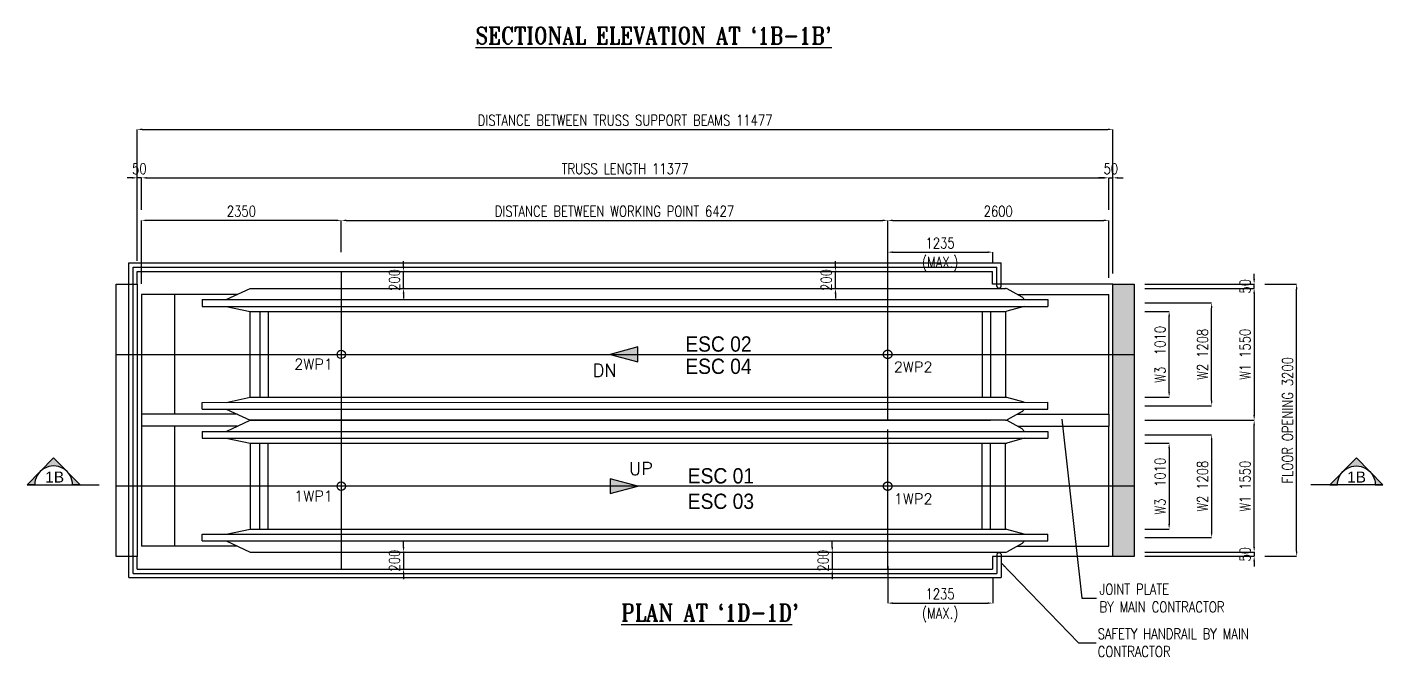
# Model space of a CAD drawing. Header units: millimetres. Extents: x -106996 to 276536, y -21995 to 37993.
# Drawn here: x 236403 to 252351, y -7216 to 188 of the extents above; entities that cross this region are included whole.
import ezdxf
from ezdxf.enums import TextEntityAlignment as Align

# ---------------------------------------------------------------- set-up
doc = ezdxf.new("R2010")
doc.units = ezdxf.units.MM
doc.header["$LTSCALE"] = 100
for name, pattern in [('CENTER', [50.8, 31.75, -6.35, 6.35, -6.35]), ('HIDDEN', [9.525, 6.35, -3.175]), ('PHANTOM', [2.5, 1.25, -0.25, 0.25, -0.25, 0.25, -0.25])]:
    doc.linetypes.add(name, pattern=pattern)
doc.layers.get('0').update_dxf_attribs({"color": 3})
for name, color, linetype in [('DIM', 2, 'Continuous'), ('Esc', 4, 'Continuous'), ('MW', 4, 'Continuous'), ('MW 5&6', 7, 'Continuous'), ('TEXT', 7, 'Continuous')]:
    doc.layers.add(name, color=color, linetype=linetype)
doc.styles.add('ARIAL', font='arial.ttf')
doc.styles.add('F1', font='romant.shx', dxfattribs={"width": 0.85})
doc.styles.add('F2', font='romand.shx')
doc.styles.add('F3', font='romans.shx', dxfattribs={"width": 0.8})
doc.dimstyles.new('NOR', dxfattribs={"dimscale": 20, "dimtxt": 2.5, "dimasz": 1.2, "dimexe": 0, "dimexo": 2.5, "dimgap": 0.9, "dimtad": 1, "dimzin": 12, "dimdsep": 46, "dimtxsty": 'F3', "dimsah": 1, "dimcen": 0.09, "dimclrd": 2, "dimclre": 2, "dimclrt": 7, "dimadec": 0, "dimazin": 0, "dimtfac": 1, "dimtix": 1, "dimtmove": 2, "dimatfit": 3, "dimfxl": 0, "dimtolj": 1, "dimtzin": 12, "dimarcsym": 0})

# ---------------------------------------------------------------- blocks, each defined once
blk = doc.blocks.new('*D506')
at = {"layer": 'DEFPOINTS', "color": 0, "transparency": 16777216}
for p in [(249126, -2084), (246526, -2584), (249126, -2884)]:
    blk.add_point(p, dxfattribs=at)
at = {"layer": 'DIM', "color": 2, "lineweight": -2, "transparency": 16777216}
for p, q in [((246526, -2459), (246526, -2084)), ((246586, -2084), (249066, -2084)), ((249126, -2759), (249126, -2084))]:
    blk.add_line(p, q, dxfattribs=at)
at = {"layer": 'DIM', "color": 2, "transparency": 16777216}
for points in [[(246586, -2074), (246586, -2094), (246526, -2084)], [(249066, -2074), (249066, -2094), (249126, -2084)]]:
    blk.add_solid(points, dxfattribs=at)
at = {"layer": 'DIM', "color": 7, "transparency": 16777216, "insert": (247826, -1977), "char_height": 125, "attachment_point": 5, "style": 'F3'}
blk.add_mtext('\\A1;2600', dxfattribs=at)
blk = doc.blocks.new('*D507')
at = {"layer": 'DEFPOINTS', "color": 0, "transparency": 16777216}
for p in [(249176, -1584), (249126, -2084), (249176, -2834, 0)]:
    blk.add_point(p, dxfattribs=at)
at = {"layer": 'DIM', "color": 2, "lineweight": -2, "transparency": 16777216}
for p, q in [((249066, -1584), (249006, -1584)), ((249126, -1959), (249126, -1584)), ((249126, -1584), (249176, -1584)), ((249176, -2709), (249176, -1584)), ((249236, -1584), (249296, -1584))]:
    blk.add_line(p, q, dxfattribs=at)
at = {"layer": 'DIM', "color": 2, "transparency": 16777216}
for points in [[(249066, -1574), (249066, -1594), (249126, -1584)], [(249236, -1574), (249236, -1594), (249176, -1584)]]:
    blk.add_solid(points, dxfattribs=at)
at = {"layer": 'DIM', "color": 7, "transparency": 16777216, "insert": (249151, -1477), "char_height": 125, "attachment_point": 5, "style": 'F3'}
blk.add_mtext('\\A1;50', dxfattribs=at)
blk = doc.blocks.new('*D508')
at = {"layer": 'DEFPOINTS', "color": 0, "transparency": 16777216}
for p in [(249426, -3154, 0), (249837, -3154), (249426, -4164, 0)]:
    blk.add_point(p, dxfattribs=at)
at = {"layer": 'DIM', "color": 2, "lineweight": -2, "transparency": 16777216}
for p, q in [((249551, -3154), (249837, -3154)), ((249837, -4104), (249837, -3214)), ((249551, -4164), (249837, -4164))]:
    blk.add_line(p, q, dxfattribs=at)
at = {"layer": 'DIM', "color": 2, "transparency": 16777216}
for points in [[(249827, -3214), (249847, -3214), (249837, -3154)], [(249827, -4104), (249847, -4104), (249837, -4164)]]:
    blk.add_solid(points, dxfattribs=at)
at = {"layer": 'DIM', "color": 7, "transparency": 16777216, "insert": (249730, -3659), "char_height": 125, "attachment_point": 5, "rotation": 90, "style": 'F3'}
blk.add_mtext('\\A1;W3  1010', dxfattribs=at)
blk = doc.blocks.new('*D509')
at = {"layer": 'DEFPOINTS', "color": 0, "transparency": 16777216}
for p in [(249426, -3055, 0), (250337, -3055), (249426, -4263, 0)]:
    blk.add_point(p, dxfattribs=at)
at = {"layer": 'DIM', "color": 2, "lineweight": -2, "transparency": 16777216}
for p, q in [((249551, -3055), (250337, -3055)), ((250337, -4203), (250337, -3115)), ((249551, -4263), (250337, -4263))]:
    blk.add_line(p, q, dxfattribs=at)
at = {"layer": 'DIM', "color": 2, "transparency": 16777216}
for points in [[(250327, -3115), (250347, -3115), (250337, -3055)], [(250327, -4203), (250347, -4203), (250337, -4263)]]:
    blk.add_solid(points, dxfattribs=at)
at = {"layer": 'DIM', "color": 7, "transparency": 16777216, "insert": (250230, -3659), "char_height": 125, "attachment_point": 5, "rotation": 90, "style": 'F3'}
blk.add_mtext('\\A1;W2 1208', dxfattribs=at)
blk = doc.blocks.new('*D510')
at = {"layer": 'DEFPOINTS', "color": 0, "transparency": 16777216}
for p in [(249426, -5984, 0), (249426, -6034, 0), (250837, -6034)]:
    blk.add_point(p, dxfattribs=at)
at = {"layer": 'DIM', "color": 2, "lineweight": -2, "transparency": 16777216}
for p, q in [((250837, -5924), (250837, -5864)), ((249551, -5984), (250837, -5984)), ((249551, -6034), (250837, -6034)), ((250837, -5984), (250837, -6034)), ((250837, -6094), (250837, -6154))]:
    blk.add_line(p, q, dxfattribs=at)
at = {"layer": 'DIM', "color": 2, "transparency": 16777216}
for points in [[(250827, -5924), (250847, -5924), (250837, -5984)], [(250827, -6094), (250847, -6094), (250837, -6034)]]:
    blk.add_solid(points, dxfattribs=at)
at = {"layer": 'DIM', "color": 7, "transparency": 16777216, "insert": (250730, -6009), "char_height": 125, "attachment_point": 5, "rotation": 90, "style": 'F3'}
blk.add_mtext('\\A1;50', dxfattribs=at)
blk = doc.blocks.new('*D511')
at = {"layer": 'DEFPOINTS', "color": 0, "transparency": 16777216}
for p in [(249426, -4704, 0), (249426, -5714, 0), (249837, -5714)]:
    blk.add_point(p, dxfattribs=at)
at = {"layer": 'DIM', "color": 2, "lineweight": -2, "transparency": 16777216}
for p, q in [((249551, -4704), (249837, -4704)), ((249837, -4764), (249837, -5654)), ((249551, -5714), (249837, -5714))]:
    blk.add_line(p, q, dxfattribs=at)
at = {"layer": 'DIM', "color": 2, "transparency": 16777216}
for points in [[(249827, -4764), (249847, -4764), (249837, -4704)], [(249827, -5654), (249847, -5654), (249837, -5714)]]:
    blk.add_solid(points, dxfattribs=at)
at = {"layer": 'DIM', "color": 7, "transparency": 16777216, "insert": (249730, -5209), "char_height": 125, "attachment_point": 5, "rotation": 90, "style": 'F3'}
blk.add_mtext('\\A1;W3  1010', dxfattribs=at)
blk = doc.blocks.new('*D512')
at = {"layer": 'DEFPOINTS', "color": 0, "transparency": 16777216}
for p in [(249426, -4605, 0), (249426, -5813, 0), (250337, -5813)]:
    blk.add_point(p, dxfattribs=at)
at = {"layer": 'DIM', "color": 2, "lineweight": -2, "transparency": 16777216}
for p, q in [((249551, -4605), (250337, -4605)), ((250337, -4665), (250337, -5753)), ((249551, -5813), (250337, -5813))]:
    blk.add_line(p, q, dxfattribs=at)
at = {"layer": 'DIM', "color": 2, "transparency": 16777216}
for points in [[(250327, -4665), (250347, -4665), (250337, -4605)], [(250327, -5753), (250347, -5753), (250337, -5813)]]:
    blk.add_solid(points, dxfattribs=at)
at = {"layer": 'DIM', "color": 7, "transparency": 16777216, "insert": (250230, -5209), "char_height": 125, "attachment_point": 5, "rotation": 90, "style": 'F3'}
blk.add_mtext('\\A1;W2 1208', dxfattribs=at)
blk = doc.blocks.new('*D513')
at = {"layer": 'DEFPOINTS', "color": 0, "transparency": 16777216}
for p in [(250837, -2834), (251337, -2834), (250837, -6034)]:
    blk.add_point(p, dxfattribs=at)
at = {"layer": 'DIM', "color": 2, "lineweight": -2, "transparency": 16777216}
for p, q in [((250962, -2834), (251337, -2834)), ((251337, -5974), (251337, -2894)), ((250962, -6034), (251337, -6034))]:
    blk.add_line(p, q, dxfattribs=at)
at = {"layer": 'DIM', "color": 2, "transparency": 16777216}
for points in [[(251327, -2894), (251347, -2894), (251337, -2834)], [(251327, -5974), (251347, -5974), (251337, -6034)]]:
    blk.add_solid(points, dxfattribs=at)
at = {"layer": 'DIM', "color": 7, "transparency": 16777216, "insert": (251230, -4434), "char_height": 125, "attachment_point": 5, "rotation": 90, "style": 'F3'}
blk.add_mtext('\\A1;FLOOR OPENING 3200', dxfattribs=at)
blk = doc.blocks.new('*D514')
at = {"layer": 'DEFPOINTS', "color": 0, "transparency": 16777216}
for p in [(249426, -2884, 0), (249426, -4434, 0), (250837, -4434)]:
    blk.add_point(p, dxfattribs=at)
at = {"layer": 'DIM', "color": 2, "lineweight": -2, "transparency": 16777216}
for p, q in [((249551, -2884), (250837, -2884)), ((250837, -2944), (250837, -4374)), ((249551, -4434), (250837, -4434))]:
    blk.add_line(p, q, dxfattribs=at)
at = {"layer": 'DIM', "color": 2, "transparency": 16777216}
for points in [[(250827, -2944), (250847, -2944), (250837, -2884)], [(250827, -4374), (250847, -4374), (250837, -4434)]]:
    blk.add_solid(points, dxfattribs=at)
at = {"layer": 'DIM', "color": 7, "transparency": 16777216, "insert": (250730, -3659), "char_height": 125, "attachment_point": 5, "rotation": 90, "style": 'F3'}
blk.add_mtext('\\A1;W1 1550', dxfattribs=at)
blk = doc.blocks.new('*D515')
at = {"layer": 'DEFPOINTS', "color": 0, "transparency": 16777216}
for p in [(249426, -4434, 0), (250837, -4434), (249426, -5984, 0)]:
    blk.add_point(p, dxfattribs=at)
at = {"layer": 'DIM', "color": 2, "lineweight": -2, "transparency": 16777216}
for p, q in [((249551, -4434), (250837, -4434)), ((250837, -5924), (250837, -4494)), ((249551, -5984), (250837, -5984))]:
    blk.add_line(p, q, dxfattribs=at)
at = {"layer": 'DIM', "color": 2, "transparency": 16777216}
for points in [[(250827, -4494), (250847, -4494), (250837, -4434)], [(250827, -5924), (250847, -5924), (250837, -5984)]]:
    blk.add_solid(points, dxfattribs=at)
at = {"layer": 'DIM', "color": 7, "transparency": 16777216, "insert": (250730, -5209), "char_height": 125, "attachment_point": 5, "rotation": 90, "style": 'F3'}
blk.add_mtext('\\A1;W1 1550', dxfattribs=at)
blk = doc.blocks.new('*D516')
at = {"layer": 'DEFPOINTS', "color": 0, "transparency": 16777216}
for p in [(249426, -2834, 0), (250837, -2834), (249426, -2884, 0)]:
    blk.add_point(p, dxfattribs=at)
at = {"layer": 'DIM', "color": 2, "lineweight": -2, "transparency": 16777216}
for p, q in [((249551, -2834), (250837, -2834)), ((250837, -2774), (250837, -2714)), ((250837, -2884), (250837, -2834)), ((249551, -2884), (250837, -2884)), ((250837, -2944), (250837, -3004))]:
    blk.add_line(p, q, dxfattribs=at)
at = {"layer": 'DIM', "color": 2, "transparency": 16777216}
for points in [[(250827, -2774), (250847, -2774), (250837, -2834)], [(250827, -2944), (250847, -2944), (250837, -2884)]]:
    blk.add_solid(points, dxfattribs=at)
at = {"layer": 'DIM', "color": 7, "transparency": 16777216, "insert": (250730, -2859), "char_height": 125, "attachment_point": 5, "rotation": 90, "style": 'F3'}
blk.add_mtext('\\A1;50', dxfattribs=at)
blk = doc.blocks.new('*D517')
at = {"layer": 'DEFPOINTS', "color": 0, "transparency": 16777216}
for p in [(237699, -1584), (237749, -2084), (237699, -2684, 0)]:
    blk.add_point(p, dxfattribs=at)
at = {"layer": 'DIM', "color": 2, "lineweight": -2, "transparency": 16777216}
for p, q in [((237639, -1584), (237579, -1584)), ((237699, -2559), (237699, -1584)), ((237749, -1584), (237699, -1584)), ((237749, -1959), (237749, -1584)), ((237809, -1584), (237869, -1584))]:
    blk.add_line(p, q, dxfattribs=at)
at = {"layer": 'DIM', "color": 2, "transparency": 16777216}
for points in [[(237639, -1574), (237639, -1594), (237699, -1584)], [(237809, -1574), (237809, -1594), (237749, -1584)]]:
    blk.add_solid(points, dxfattribs=at)
at = {"layer": 'DIM', "color": 7, "transparency": 16777216, "insert": (237724, -1477), "char_height": 125, "attachment_point": 5, "style": 'F3'}
blk.add_mtext('\\A1;50', dxfattribs=at)
blk = doc.blocks.new('*D518')
at = {"layer": 'DEFPOINTS', "color": 0, "transparency": 16777216}
for p in [(237749, -2084), (240099, -2584), (237749, -2955, 0)]:
    blk.add_point(p, dxfattribs=at)
at = {"layer": 'DIM', "color": 2, "lineweight": -2, "transparency": 16777216}
for p, q in [((237749, -2830), (237749, -2084)), ((240039, -2084), (237809, -2084)), ((240099, -2459), (240099, -2084))]:
    blk.add_line(p, q, dxfattribs=at)
at = {"layer": 'DIM', "color": 2, "transparency": 16777216}
for points in [[(237809, -2074), (237809, -2094), (237749, -2084)], [(240039, -2074), (240039, -2094), (240099, -2084)]]:
    blk.add_solid(points, dxfattribs=at)
at = {"layer": 'DIM', "color": 7, "transparency": 16777216, "insert": (238924, -1977), "char_height": 125, "attachment_point": 5, "style": 'F3'}
blk.add_mtext('\\A1;2350', dxfattribs=at)
blk = doc.blocks.new('*D519')
at = {"layer": 'DEFPOINTS', "color": 0, "transparency": 16777216}
for p in [(249126, -1584), (237749, -1959, 0), (249126, -1959, 0)]:
    blk.add_point(p, dxfattribs=at)
at = {"layer": 'DIM', "color": 2, "lineweight": -2, "transparency": 16777216}
for p, q in [((237749, -1834), (237749, -1584)), ((237809, -1584), (249066, -1584)), ((249126, -1834), (249126, -1584))]:
    blk.add_line(p, q, dxfattribs=at)
at = {"layer": 'DIM', "color": 2, "transparency": 16777216}
for points in [[(237809, -1574), (237809, -1594), (237749, -1584)], [(249066, -1574), (249066, -1594), (249126, -1584)]]:
    blk.add_solid(points, dxfattribs=at)
at = {"layer": 'DIM', "color": 7, "transparency": 16777216, "insert": (243437, -1477), "char_height": 125, "attachment_point": 5, "style": 'F3'}
blk.add_mtext('\\A1;TRUSS LENGTH 11377', dxfattribs=at)
blk = doc.blocks.new('*D520')
at = {"layer": 'DEFPOINTS', "color": 0, "transparency": 16777216}
for p in [(249176, -1014), (237699, -1806, 0), (249176, -1806, 0)]:
    blk.add_point(p, dxfattribs=at)
at = {"layer": 'DIM', "color": 2, "lineweight": -2, "transparency": 16777216}
for p, q in [((237699, -1681), (237699, -1014)), ((237759, -1014), (249116, -1014)), ((249176, -1681), (249176, -1014))]:
    blk.add_line(p, q, dxfattribs=at)
at = {"layer": 'DIM', "color": 2, "transparency": 16777216}
for points in [[(237759, -1004), (237759, -1024), (237699, -1014)], [(249116, -1004), (249116, -1024), (249176, -1014)]]:
    blk.add_solid(points, dxfattribs=at)
at = {"layer": 'DIM', "color": 7, "transparency": 16777216, "insert": (243437, -907), "char_height": 125, "attachment_point": 5, "style": 'F3'}
blk.add_mtext('\\A1;DISTANCE BETWEEN TRUSS SUPPORT BEAMS 11477', dxfattribs=at)
blk = doc.blocks.new('*D521')
at = {"layer": 'DEFPOINTS', "color": 0, "transparency": 16777216}
for p in [(246526, -2084), (246526, -2459, 0), (240099, -2584, 0)]:
    blk.add_point(p, dxfattribs=at)
at = {"layer": 'DIM', "color": 2, "lineweight": -2, "transparency": 16777216}
for p, q in [((240099, -2459), (240099, -2084)), ((240159, -2084), (246466, -2084)), ((246526, -2334), (246526, -2084))]:
    blk.add_line(p, q, dxfattribs=at)
at = {"layer": 'DIM', "color": 2, "transparency": 16777216}
for points in [[(240159, -2074), (240159, -2094), (240099, -2084)], [(246466, -2074), (246466, -2094), (246526, -2084)]]:
    blk.add_solid(points, dxfattribs=at)
at = {"layer": 'DIM', "color": 7, "transparency": 16777216, "insert": (243312, -1977), "char_height": 125, "attachment_point": 5, "style": 'F3'}
blk.add_mtext('\\A1;DISTANCE BETWEEN WORKING POINT 6427', dxfattribs=at)
blk = doc.blocks.new('*D522')
at = {"layer": 'DEFPOINTS', "color": 0, "transparency": 16777216}
for p in [(247761, -2458), (247761, -2710), (246526, -2843, 0)]:
    blk.add_point(p, dxfattribs=at)
at = {"layer": 'DIM', "color": 2, "lineweight": -2, "transparency": 16777216}
for p, q in [((246526, -2718), (246526, -2458)), ((246586, -2458), (247701, -2458)), ((247761, -2585), (247761, -2458))]:
    blk.add_line(p, q, dxfattribs=at)
at = {"layer": 'DIM', "color": 2, "transparency": 16777216}
for points in [[(246586, -2448), (246586, -2468), (246526, -2458)], [(247701, -2448), (247701, -2468), (247761, -2458)]]:
    blk.add_solid(points, dxfattribs=at)
at = {"layer": 'DIM', "color": 7, "transparency": 16777216, "char_height": 125, "attachment_point": 5, "style": 'F3'}
for s, insert in [('\\A1;1235', (247143, -2351)), ('\\A1;(MAX.)', (247143, -2598))]:
    blk.add_mtext(s, dxfattribs=dict(at, insert=insert))
blk = doc.blocks.new('*D523')
at = {"layer": 'DEFPOINTS', "color": 0, "transparency": 16777216}
for p in [(246526, -6026, 0), (247761, -6159), (247761, -6584)]:
    blk.add_point(p, dxfattribs=at)
at = {"layer": 'DIM', "color": 2, "lineweight": -2, "transparency": 16777216}
for p, q in [((246526, -6151), (246526, -6584)), ((247761, -6284), (247761, -6584)), ((246586, -6584), (247701, -6584))]:
    blk.add_line(p, q, dxfattribs=at)
at = {"layer": 'DIM', "color": 2, "transparency": 16777216}
for points in [[(246586, -6574), (246586, -6594), (246526, -6584)], [(247701, -6574), (247701, -6594), (247761, -6584)]]:
    blk.add_solid(points, dxfattribs=at)
at = {"layer": 'DIM', "color": 7, "transparency": 16777216, "char_height": 125, "attachment_point": 5, "style": 'F3'}
for s, insert in [('\\A1;1235', (247143, -6476)), ('\\A1;(MAX.)', (247143, -6724))]:
    blk.add_mtext(s, dxfattribs=dict(at, insert=insert))
blk = doc.blocks.new('*D524')
at = {"layer": 'DEFPOINTS', "color": 0, "transparency": 16777216}
for p in [(240831, -2684), (240964, -2684, 0), (240964, -2884, 0)]:
    blk.add_point(p, dxfattribs=at)
at = {"layer": 'DIM', "color": 2, "lineweight": -2, "transparency": 16777216}
for p, q in [((240831, -2624), (240831, -2564)), ((240839, -2684), (240831, -2684)), ((240831, -2884), (240831, -2684)), ((240839, -2884), (240831, -2884)), ((240831, -2944), (240831, -3004))]:
    blk.add_line(p, q, dxfattribs=at)
at = {"layer": 'DIM', "color": 2, "transparency": 16777216}
for points in [[(240821, -2624), (240841, -2624), (240831, -2684)], [(240821, -2944), (240841, -2944), (240831, -2884)]]:
    blk.add_solid(points, dxfattribs=at)
at = {"layer": 'DIM', "color": 7, "transparency": 16777216, "insert": (240724, -2784), "char_height": 125, "attachment_point": 5, "rotation": 90, "style": 'F3'}
blk.add_mtext('\\A1;200', dxfattribs=at)
blk = doc.blocks.new('*D525')
at = {"layer": 'DEFPOINTS', "color": 0, "transparency": 16777216}
for p in [(245912, -2684), (246045, -2684, 0), (246045, -2884, 0)]:
    blk.add_point(p, dxfattribs=at)
at = {"layer": 'DIM', "color": 2, "lineweight": -2, "transparency": 16777216}
for p, q in [((245912, -2624), (245912, -2564)), ((245920, -2684), (245912, -2684)), ((245912, -2884), (245912, -2684)), ((245920, -2884), (245912, -2884)), ((245912, -2944), (245912, -3004))]:
    blk.add_line(p, q, dxfattribs=at)
at = {"layer": 'DIM', "color": 2, "transparency": 16777216}
for points in [[(245902, -2624), (245922, -2624), (245912, -2684)], [(245902, -2944), (245922, -2944), (245912, -2884)]]:
    blk.add_solid(points, dxfattribs=at)
at = {"layer": 'DIM', "color": 7, "transparency": 16777216, "insert": (245804, -2784), "char_height": 125, "attachment_point": 5, "rotation": 90, "style": 'F3'}
blk.add_mtext('\\A1;200', dxfattribs=at)
blk = doc.blocks.new('*D526')
at = {"layer": 'DEFPOINTS', "color": 0, "transparency": 16777216}
for p in [(240964, -5984, 0), (240831, -6184), (240964, -6184, 0)]:
    blk.add_point(p, dxfattribs=at)
at = {"layer": 'DIM', "color": 2, "lineweight": -2, "transparency": 16777216}
for p, q in [((240831, -5924), (240831, -5864)), ((240839, -5984), (240831, -5984)), ((240831, -5984), (240831, -6184)), ((240839, -6184), (240831, -6184)), ((240831, -6244), (240831, -6304))]:
    blk.add_line(p, q, dxfattribs=at)
at = {"layer": 'DIM', "color": 2, "transparency": 16777216}
for points in [[(240821, -5924), (240841, -5924), (240831, -5984)], [(240821, -6244), (240841, -6244), (240831, -6184)]]:
    blk.add_solid(points, dxfattribs=at)
at = {"layer": 'DIM', "color": 7, "transparency": 16777216, "insert": (240724, -6084), "char_height": 125, "attachment_point": 5, "rotation": 90, "style": 'F3'}
blk.add_mtext('\\A1;200', dxfattribs=at)
blk = doc.blocks.new('*D527')
at = {"layer": 'DEFPOINTS', "color": 0, "transparency": 16777216}
for p in [(246007, -5984, 0), (245874, -6184), (246007, -6184, 0)]:
    blk.add_point(p, dxfattribs=at)
at = {"layer": 'DIM', "color": 2, "lineweight": -2, "transparency": 16777216}
for p, q in [((245874, -5924), (245874, -5864)), ((245882, -5984), (245874, -5984)), ((245874, -5984), (245874, -6184)), ((245882, -6184), (245874, -6184)), ((245874, -6244), (245874, -6304))]:
    blk.add_line(p, q, dxfattribs=at)
at = {"layer": 'DIM', "color": 2, "transparency": 16777216}
for points in [[(245864, -5924), (245884, -5924), (245874, -5984)], [(245864, -6244), (245884, -6244), (245874, -6184)]]:
    blk.add_solid(points, dxfattribs=at)
at = {"layer": 'DIM', "color": 7, "transparency": 16777216, "insert": (245766, -6084), "char_height": 125, "attachment_point": 5, "rotation": 90, "style": 'F3'}
blk.add_mtext('\\A1;200', dxfattribs=at)

msp = doc.modelspace()

# ---------------------------------------------------------------- hatches: boundary and pattern name
h = msp.add_hatch(color=252)
h.dxf.hatch_style = 1
h.paths.add_polyline_path([(249175.6807377, -2834.3418943), (249425.6807377, -2834.3418943), (249425.6807377, -6034.3418943), (249175.6807377, -6034.3418943)])
for points in [[(243586.3322192, -3572.1042662), (243261.1022528, -3659.4556939), (243586.3322192, -3746.8071216)], [(243262.7826679, -5296.7471672), (243588.0126342, -5209.3957394), (243262.7826679, -5122.0443117)]]:
    msp.add_hatch(color=252).paths.add_polyline_path(points)
at = {"ltscale": 250}
h = msp.add_hatch(color=252, dxfattribs=at)
edge = h.paths.add_edge_path()
edge.add_line((236491.7260247, -5195.1512915), (236402.8560534, -5195.148806))
edge.add_line((236402.8560534, -5195.148806), (236555.2961665, -5039.1059062))
edge.add_arc((236715.0270022, -5195.1488064), 223.3009775, 135.6691295415, 180.0006376526)
edge = h.paths.add_edge_path()
edge.add_arc((236715.0270017, -5195.148806), 223.3009769, 44.3308704869, 135.6691295131)
edge.add_line((236555.2961665, -5039.1059062), (236715.0270017, -4875.5999746))
edge.add_line((236715.0270017, -4875.5999746), (236874.7578369, -5039.1059062))
edge = h.paths.add_edge_path()
edge.add_line((237027.1979495, -5195.1662673), (236938.3279782, -5195.1637818))
edge.add_arc((236715.0270012, -5195.1488064), 223.3009775, 359.9961575189, 404.3308704585)
edge.add_line((236874.7578369, -5039.1059062), (237027.1979495, -5195.1662673))
h = msp.add_hatch(color=252, dxfattribs=at)
edge = h.paths.add_edge_path()
edge.add_line((252262.3956736, -5195.15604), (252351.265645, -5195.1535545))
edge.add_line((252351.265645, -5195.1535545), (252198.8255318, -5039.1106547))
edge.add_arc((252039.0946961, -5195.1535548), 223.3009775, 359.9993623474, 404.3308704585, ccw=False)
edge = h.paths.add_edge_path()
edge.add_arc((252039.0946966, -5195.1535545), 223.3009769, 404.3308704869, 495.6691295131, ccw=False)
edge.add_line((252198.8255318, -5039.1106547), (252039.0946966, -4875.604723))
edge.add_line((252039.0946966, -4875.604723), (251879.3638614, -5039.1106547))
edge = h.paths.add_edge_path()
edge.add_line((251726.9237488, -5195.1710157), (251815.7937201, -5195.1685303))
edge.add_arc((252039.0946971, -5195.1535548), 223.3009775, 135.6691295415, 180.0038424811, ccw=False)
edge.add_line((251879.3638614, -5039.1106547), (251726.9237488, -5195.1710157))

# ---------------------------------------------------------------- linework, layer by layer
at = {"color": 4}
for p, q in [((237598.8801678, -2584.3210444, 0.0036373), (247860.6788148, -2584.3418943, 0.0019171)), ((237598.8889043, -6284.3627442, 0.0036373), (237598.8801678, -2584.3210444, -0.0049605)), ((237648.8800661, -2634.3418943, 0.0031338), (247810.685148, -2634.3418943, 0.0019865)), ((237648.8800661, -6234.3418943, 0.0031338), (237648.8800661, -2634.3418943, -0.0048073)), ((247810.6463384, -2859.3463045, 0.004565), (247810.685148, -2634.3418943, 0.0016221)), ((247860.6463382, -2859.3507146, 0.004565), (247860.6788148, -2584.3418943, 0.0021023)), ((247810.6463384, -6009.3374842, 0.004565), (247810.685148, -6234.3418943, 0.0016221)), ((247860.6463382, -6009.3330741, 0.004565), (247860.6788148, -6284.3418943, 0.0021023)), ((237598.8801678, -6284.3627442, 0.0036373), (247860.6788148, -6284.3418943, 0.0019171)), ((237648.8800661, -6234.3418943, 0.0031338), (247810.685148, -6234.3418943, 0.0019865))]:
    msp.add_line(p, q, dxfattribs=at)
at = {"color": 1, "linetype": 'CENTER', "ltscale": 222}
for p, q in [((240098.8791846, -2684.4497272, -0.0056754), (240098.8791293, -6184.4497336, 0.0010949)), ((237448.879171, -3659.4497272, -0.0037459), (249425.6807377, -3659.3418943, -0.0009499)), ((246525.6807377, -4544.3418943, -0.0009866), (246525.6807377, -6184.3418943, -0.0009866)), ((249425.6807377, -5209.3418943, -0.001644), (237448.879171, -5209.4497272, -0.0029165))]:
    msp.add_line(p, q, dxfattribs=at)
at = {"color": 1, "linetype": 'PHANTOM', "ltscale": 222}
msp.add_line((246525.6807377, -2684.3418943, -0.0009866), (246525.6807377, -4434.3418943, -0.0009866), dxfattribs=at)
at = {"color": 6}
for p, q in [((247760.6807377, -2834.3507144, 0.0019565), (247760.6807377, -2684.3418943, 0.0019565)), ((249175.6807377, -2834.3418943, -0.0010233), (247760.6807377, -2834.3507144, 0.0019565)), ((247760.6807377, -6034.3330743, 0.0019565), (247760.6807377, -6184.3418943, 0.0019565)), ((249175.6807377, -6034.3418943, -0.0010233), (247760.6807377, -6034.3330743, 0.0019565))]:
    msp.add_line(p, q, dxfattribs=at)
at = {"linetype": 'Continuous'}
for p, q in [((237748.879171, -2955.4497272, -0.0030363), (237748.879171, -5913.4497272, -0.0030363)), ((238873.8585218, -2955.4497272, -0.0040132), (237748.879171, -2955.4497272, -0.0030363)), ((238138.8791714, -4363.4497272, -0.003375), (238138.8791714, -2955.4497272, -0.003375)), ((248052.4287918, -2955.3418943, -0.0009854), (249125.6807377, -2955.3418943, -0.0009367)), ((249125.6807377, -4363.3418943, -0.0009367), (249125.6807377, -2955.3418943, -0.0009367)), ((238873.3633678, -4363.4497272, -0.0040132), (237748.879171, -4363.4497272, -0.0030363)), ((248052.4287918, -4363.3418943, -0.0009854), (249125.6807377, -4363.3418943, -0.0009367)), ((238873.316542, -4505.4497272, -0.0040132), (237748.879171, -4505.4497272, -0.0030363)), ((238138.8791714, -5913.4497272, -0.003375), (238138.8791714, -4505.4497272, -0.003375)), ((248052.4287918, -4505.3418943, -0.0009821), (249125.6807377, -4505.3418943, -0.0009367)), ((249125.6807377, -5913.3418943, -0.0009367), (249125.6807377, -4505.3418943, -0.0009367)), ((238873.6993209, -5913.4497272, -0.0040132), (237748.879171, -5913.4497272, -0.0030363)), ((248052.4287918, -5913.3418943, -0.0009821), (249125.6807377, -5913.3418943, -0.0009367))]:
    msp.add_line(p, q, dxfattribs=at)
msp.add_line((249125.6807377, -4363.3418943, -0.0009367), (249125.6807377, -4505.3418943, -0.0009367))
at = {"linetype": 'Continuous', "elevation": -0.0034594}
msp.add_lwpolyline([(249175.6807377, -2834.3418943), (249425.6807377, -2834.3418943), (249425.6807377, -6034.3418943), (249175.6807377, -6034.3418943)], close=True, dxfattribs=at)
at = {"ltscale": 250}
for points, elevation in [([(243586.3322192, -3572.1042662), (243261.1022528, -3659.4556939), (243586.3322192, -3746.8071216)], -0.0033347), ([(243262.7826679, -5296.7471672), (243588.0126342, -5209.3957394), (243262.7826679, -5122.0443117)], -0.0022794)]:
    msp.add_lwpolyline(points, close=True, dxfattribs=dict(at, elevation=elevation))
at = {"color": 4, "ltscale": 250, "elevation": -0.002194}
for points in [[(236491.7260247, -5195.1512915), (236402.8560534, -5195.148806), (236715.0270017, -4875.5999746), (237027.1979495, -5195.1662673), (236938.3279782, -5195.1637818, 1.0000390982)], [(252262.3956736, -5195.15604), (252351.265645, -5195.1535545), (252039.0946966, -4875.604723), (251726.9237488, -5195.1710157), (251815.7937201, -5195.1685303, -1.0000390982)]]:
    msp.add_lwpolyline(points, format="xyb", close=True, dxfattribs=at)
at = {"color": 4, "ltscale": 250}
for points, elevation in [([(236402.8560534, -5195.148806), (237250.33246, -5195.1725078)], -0.0012304), ([(252351.265645, -5195.1535545), (251503.7892383, -5195.1772562)], -0.0005941)]:
    msp.add_lwpolyline(points, dxfattribs=dict(at, elevation=elevation))
msp.add_circle((240098.8941291, -3659.55756, -0.0049268), 50)
at = {"linetype": 'Continuous'}
msp.add_circle((240098.8941291, -5209.4520435, -0.0049268), 50, dxfattribs=at)
at = {"color": 4}
for centre, radius, start, end in [((247835.6467826, -2854.3113993, 0.004565), 25.5024014, 191.3866346247, 348.6032580748), ((247835.6471032, -6018.0073323, 0.004565), 26.4613777, 19.1357999404, 160.8743073603)]:
    msp.add_arc(centre, radius, start, end, dxfattribs=at)
at = {"layer": 'Esc', "color": 6, "ltscale": 222}
for p, q in [((237698.879171, -2684.4497135, -0.0034095), (247760.6807377, -2684.3418943, 0.0019565)), ((237698.879171, -2834.4497272, -0.0034594), (237698.8804015, -2684.444586, -0.0053125)), ((237698.879171, -6184.2340752, -0.0034095), (247760.6807377, -6184.3418943, 0.0019565))]:
    msp.add_line(p, q, dxfattribs=at)
at = {"layer": 'Esc', "color": 4, "ltscale": 222}
for p, q in [((238463.8781776, -3015.4497272, -0.0047144), (248410.6628041, -3015.3418943, -0.0009735)), ((238463.8781776, -3015.4497272, -0.0040132), (238463.879171, -3095.4497272, -0.0040132)), ((238743.879171, -3015.7070763, -0.0040132), (239027.0105281, -2884.4497272, -0.0040132)), ((239027.0105281, -2884.4497272, -0.0046504), (247910.6683093, -2884.3418943, -0.0009866)), ((248108.425103, -2985.9832227, -0.0009797), (247929.9784498, -2888.3367459, -0.0009797)), ((248410.6355038, -3015.3916745, -0.0009735), (248410.6345155, -3095.3916745, -0.0009735)), ((238463.879171, -3095.4497272, -0.0047144), (248410.6628041, -3095.3418943, -0.0009735)), ((238743.879171, -3095.4497272, -0.0040144), (239026.3764914, -3154.4520435, -0.0040132)), ((239026.3702936, -3154.4497272, -0.0046503), (247914.0548072, -3154.3418943, -0.0009866)), ((239026.3826656, -4164.4497272, -0.0040132), (239026.3702936, -3154.4497272, -0.0040132)), ((239138.8701738, -3154.4713685, -0.0040143), (239138.8826511, -4164.7123588, -0.0040143)), ((239238.8701738, -3154.4701331, -0.0040143), (239238.8826511, -4164.7111234, -0.0040143)), ((247635.6628111, -3154.4570142, -0.0009797), (247635.6628111, -4164.3418943, -0.0009797)), ((247735.6628111, -3154.4570142, -0.0009797), (247735.6628111, -4164.3418943, -0.0009797)), ((247910.6628111, -3154.4570142, -0.0009797), (247910.6628111, -4164.3418943, -0.0009797)), ((248130.6655601, -3095.4555628, -0.0009797), (247926.3550249, -3151.9310743, -0.0009797)), ((238463.8781805, -4303.4497272, -0.0040132), (238463.8791692, -4223.4115869, -0.0040132)), ((238463.8781805, -4303.4497272, -0.0047144), (248410.6637918, -4303.3418943, -0.0009735)), ((238463.8791688, -4223.4497272, -0.0047144), (248410.6628041, -4223.3418943, -0.0009735)), ((238743.8764224, -4223.4497272, -0.0040143), (239026.3826656, -4164.4497272, -0.0040132)), ((238743.879171, -4303.4219274, -0.0040132), (239026.491962, -4434.4497272, -0.0040132)), ((239026.3826656, -4164.4497272, -0.0046504), (247912.6421272, -4164.3418943, -0.0009866)), ((248130.6655601, -4223.2282259, -0.0009797), (247926.3550249, -4166.7527144, -0.0009797)), ((248410.6637924, -4303.3916745, -0.0009735), (248410.6628041, -4223.3916745, -0.0009735)), ((238743.879171, -4565.455819, -0.0040132), (239026.4919603, -4434.4497272, -0.0040132)), ((239026.491962, -4434.4497272, -0.0046602), (247736.0946656, -4434.3418943, -0.0009866)), ((239026.491962, -4434.4497272, -0.0046602), (247736.0946656, -4434.3418943, -0.0009866)), ((247910.6683093, -4434.3418943, -0.0009866), (239026.491962, -4434.4497272, -0.0046526)), ((248108.425103, -4332.700566, -0.0009797), (247929.9784498, -4430.3470428, -0.0009797)), ((248108.425103, -4535.9832227, -0.0009797), (247929.9784498, -4438.3367459, -0.0009797)), ((238463.8781807, -4565.4497272, -0.0047144), (248410.6637924, -4565.3418943, -0.0009735)), ((238463.8781807, -4565.4497272, -0.0040132), (238463.8791692, -4645.4661594, -0.0040132)), ((248410.6637924, -4565.3418943, -0.0009735), (248410.6628041, -4645.3418943, -0.0009735)), ((238463.879169, -4645.4497272, -0.0047144), (248410.6628041, -4645.3418943, -0.0009735)), ((238743.8764224, -4645.4497272, -0.0040143), (239026.3976783, -4704.4497272, -0.0040132)), ((239026.3976783, -4704.4497272, -0.0046505), (247910.6628111, -4704.3418943, -0.0009866)), ((239026.3976783, -4704.4497272, -0.0040132), (239026.3976783, -5714.4497272, -0.0040159)), ((239138.8701738, -5714.5018901, -0.0040143), (239138.8826511, -4704.2608998, -0.0040143)), ((239238.8701738, -5714.5031255, -0.0040143), (239238.8826511, -4704.2621352, -0.0040143)), ((247635.6628111, -5714.2267745, -0.0009797), (247635.6628111, -4704.3418943, -0.0009797)), ((247735.6628111, -5714.2267745, -0.0009797), (247735.6628111, -4704.3418943, -0.0009797)), ((247910.6628111, -5714.2267745, -0.0009797), (247910.6628111, -4704.3418943, -0.0009797)), ((248130.6655601, -4645.4555628, -0.0009797), (247926.3550249, -4701.9310743, -0.0009797)), ((238743.879171, -5773.4497272, -0.0040144), (239026.5677739, -5714.4497272, -0.0040132)), ((239026.5677739, -5714.4497272, -0.0046503), (247914.0548072, -5714.3418943, -0.0009866)), ((248130.6655601, -5773.2282259, -0.0009797), (247926.3550249, -5716.7527144, -0.0009797)), ((238463.9064693, -5853.4497272, -0.0040132), (238463.9074576, -5773.4497272, -0.0040132)), ((238463.9064693, -5853.4497272, -0.0047144), (248410.6355038, -5853.3418943, -0.0009735)), ((238463.9074576, -5773.4497272, -0.0047144), (248410.6345155, -5773.3418943, -0.0009735)), ((238743.879171, -5853.2661823, -0.0040132), (239026.8513271, -5984.4497272, -0.0040132)), ((248108.425103, -5882.700566, -0.0009797), (247929.9784498, -5980.3470428, -0.0009797)), ((248410.6355038, -5853.3418943, -0.0009735), (248410.6345155, -5773.3418943, -0.0009735)), ((239026.8513271, -5984.4497272, -0.0046504), (247910.6683092, -5984.3418943, -0.0009866))]:
    msp.add_line(p, q, dxfattribs=at)
at = {"layer": 'Esc', "color": 2, "linetype": 'HIDDEN', "ltscale": 444, "elevation": -0.0049769}
msp.add_lwpolyline([(237448.879171, -2834.4497272), (237698.879171, -2834.4497272), (237698.879171, -6034.4497272), (237448.879171, -6034.4497272)], close=True, dxfattribs=at)
at = {"layer": 'Esc', "color": 6, "ltscale": 222, "elevation": -0.0034095}
msp.add_lwpolyline([(237698.879171, -6184.2340752), (237698.879171, -6034.4497272)], dxfattribs=at)
at = {"layer": 'Esc', "color": 4, "ltscale": 222}
for centre, radius, start, end in [((247909.7491171, -2937.4527324, -0.0009935), 53.1187917, 67.6147752782, 89.0084777486), ((248035.9767923, -3063.4055865, -0.0009797), 106.3081, 27.0384895914, 47.0395158846), ((247910.6638293, -3104.4570142, -0.0009797), 50, 269.9988332516, 288.2898290302), ((247911.6524692, -4210.1764585, -0.0009935), 45.8452473, 71.2947566851, 91.2369359437), ((248035.9767923, -4255.2782022, -0.0009797), 106.3081, 312.9604841154, 332.9615104086), ((247909.749117, -4381.2310562, -0.0009935), 53.1187918, 270.9915222647, 292.3852247163), ((247909.749117, -4487.4527324, -0.0009935), 53.1187918, 67.6147752837, 89.0084777353), ((248035.9767923, -4613.4055865, -0.0009797), 106.3081, 27.0384895914, 47.0395158846), ((247911.6524692, -4658.5073302, -0.0009935), 45.8452473, 268.7630640563, 288.7052433149), ((247910.6638293, -5764.2267745, -0.0009797), 50, 71.7101709698, 90.0011667484), ((248035.9767923, -5805.2782022, -0.0009797), 106.3081, 312.9604841154, 332.9615104086), ((247909.7491171, -5931.2310563, -0.0009935), 53.1187917, 270.9915222514, 292.3852247218)]:
    msp.add_arc(centre, radius, start, end, dxfattribs=at)
at = {"layer": 'MW', "color": 2, "linetype": 'HIDDEN', "ltscale": 444}
for centre in [(246525.8791463, -3659.4497272, -0.0009866), (246525.8791463, -5209.2123534, -0.0009866)]:
    msp.add_circle(centre, 50, dxfattribs=at)

# ---------------------------------------------------------------- texts
at = {"color": 4, "linetype": 'Continuous', "ltscale": 60, "style": 'ARIAL', "width": 0.9}
for s, p in [('ESC 02', (244145.3427248, -3627.6482668, -0.0035272)), ('ESC 04', (244145.3427248, -3889.7302961, -0.0035272)), ('ESC 01', (244174.2949759, -5177.6482668, -0.0032935)), ('ESC 03', (244174.2949759, -5477.1097414, -0.0032935))]:
    msp.add_text(s, height=180, dxfattribs=at).set_placement(p)
at = {"color": 2, "ltscale": 250, "style": 'F2'}
for s, p in [('DN', (243057.2702608, -3922.4521509, -0.0033347)), ('UP', (243484.701769, -5077.6309338, -0.0022794))]:
    msp.add_text(s, height=150, dxfattribs=at).set_placement(p)
at = {"color": 4, "ltscale": 250, "style": 'ARIAL'}
for p in [(236727.1757057, -5101.8139236, -0.0012304), (252041.1342601, -5101.8186721, -0.0005941)]:
    msp.add_text('1B', height=130, dxfattribs=at).set_placement(p, align=Align.MIDDLE_CENTER)
at = {"ltscale": 250, "char_height": 125, "attachment_point": 4, "style": 'F3'}
for s, insert, width in [('{\\Fsimplex|c0;JOINT PLATE \\PBY MAIN CONTRACTOR}', (249017.8365357, -6525.1432737, 0.0001527), 1756.456743292), ('{\\Fsimplex|c0;SAFETY HANDRAIL BY MAIN CONTRACTOR}', (248996.1357664, -7049.3340537, 0.0027464), 2330.043065443)]:
    msp.add_mtext(s, dxfattribs=dict(at, insert=insert, width=width))
at = {"layer": 'MW 5&6', "ltscale": 11, "style": 'F2'}
for s, p in [('2WP1', (239545.2438331, -3838.2989696, -0.0073637)), ('2WP2', (246598.4039892, -3870.4597141, -0.0033505)), ('1WP1', (239545.2438331, -5388.2989696, -0.0073637)), ('1WP2', (246598.4039892, -5420.4597141, -0.0033505))]:
    msp.add_text(s, height=125, dxfattribs=at).set_placement(p)
at = {"layer": 'TEXT', "color": 4, "char_height": 200, "attachment_point": 5, "style": 'F1'}
for s, insert, width in [("{\\LSECTIONAL ELEVATION AT `1B-1B'}", (243773.6518894, 87.8950576, 0.0003264), 6228.187444719), ("\\A1;{\\L PLAN AT `1D-1D}'", (244378.7363693, -6696.0023178, -0.0034594), 5963.159942729)]:
    msp.add_mtext(s, dxfattribs=dict(at, insert=insert, width=width))

# ---------------------------------------------------------------- dimensions: what is measured, and where the dimension line sits
at = {"layer": 'DIM'}
for base, p1, p2, text, picture, middle in [((249175.6807377, -1014.4681855, -0.0007275), (237698.879171, -1805.7691343, -0.0034095), (249175.6807377, -1805.6613014, -0.0009735), 'DISTANCE BETWEEN TRUSS SUPPORT BEAMS <>', '*D520', (243437.2799543, -906.9681855, -0.0007275)), ((249125.6807377, -1584.3418943, -0.0007275), (237748.879171, -1959.4497272, -0.0034095), (249125.6807377, -1959.3418943, -0.0009735), 'TRUSS LENGTH <>', '*D519', (243437.2799543, -1476.8418943, -0.0007275)), ((246525.6807377, -2084.3418943, -0.0007275), (240098.8791846, -2584.4497272, -0.0034594), (246525.6807377, -2459.3418943, -0.0010233), 'DISTANCE BETWEEN WORKING POINT <>', '*D521', (243312.2799611, -1976.8418943, -0.0007275)), ((247760.6807377, -2458.2200532, 0.0019565), (246525.6807377, -2842.5807493, -0.0007386), (247760.6807377, -2710.0524662, 0.0019565), '<>\\X(MAX.)', '*D522', (247143.1807377, -2458.2200532, 0.0019565)), ((247760.6807377, -6583.6012344, 0.0019565), (246525.6807377, -6026.1030394, -0.0007386), (247760.6807377, -6158.6313225, 0.0019565), '<>\\X(MAX.)', '*D523', (247143.1807377, -6583.6012344, 0.0019565))]:
    dim = msp.add_linear_dim(base=base, p1=p1, p2=p2, text=text, dimstyle='NOR', override={"dimscale": 50, "dimdec": 0}, dxfattribs=at)
    dim.commit()
    dim.dimension.update_dxf_attribs({"geometry": picture, "text_midpoint": middle})
for base, p1, p2, angle, picture, middle in [((237698.8804015, -1584.4497272, -0.0034095), (237748.879171, -2084.4497272, -0.0034095), (237698.8804015, -2684.4497135, -0.0053124), 180, '*D517', (237723.8797862, -1476.9497272, -0.0034095)), ((237748.879171, -2084.4497272, -0.0034594), (240098.8791846, -2584.4497272, -0.0034594), (237748.879171, -2955.4497272, -0.0030363), 180, '*D518', (238923.8791778, -1976.9497272, -0.0034594)), ((240831.073513, -2684.3882415, 0.0001296), (240964.0033174, -2884.3882415, -0.002559), (240964.0033174, -2684.3882415, -0.0008624), 90, '*D524', (240723.573513, -2784.3882415, 0.0001296)), ((245911.7690373, -2684.3882415, 0.0001296), (246044.6988417, -2884.3882415, -0.002559), (246044.6988417, -2684.3882415, -0.0008624), 90, '*D525', (245804.2690373, -2784.3882415, 0.0001296)), ((250837.1223653, -2834.3418943, -0.0007842), (249425.6807377, -2884.3418943, -0.0009866), (249425.6807377, -2834.3418943, -0.0009866), 90, '*D516', (250729.6223653, -2859.3418943, -0.0007842)), ((240831.073513, -6184.3882415, 0.0001296), (240964.0033174, -5984.3882415, -0.002559), (240964.0033174, -6184.3882415, -0.0008624), 270, '*D526', (240723.573513, -6084.3882415, 0.0001296)), ((245873.8352961, -6184.3882415, 0.0001296), (246006.7651004, -5984.3882415, -0.002559), (246006.7651004, -6184.3882415, -0.0008624), 270, '*D527', (245766.3352961, -6084.3882415, 0.0001296)), ((250837.1223653, -6034.3418943, -0.0007842), (249425.6807377, -5984.3418943, -0.0009866), (249425.6807377, -6034.3418943, -0.0009866), 270, '*D510', (250729.6223653, -6009.3418943, -0.0007842))]:
    dim = msp.add_linear_dim(base=base, p1=p1, p2=p2, angle=angle, dimstyle='NOR', override={"dimscale": 50, "dimdec": 0}, dxfattribs=at)
    dim.commit()
    dim.dimension.update_dxf_attribs({"geometry": picture, "text_midpoint": middle})
for base, p1, p2, picture, middle in [((249175.6807377, -1584.3418943, -0.0009735), (249125.6807377, -2084.3418943, -0.0009735), (249175.6807377, -2834.3418943, -0.0010233), '*D507', (249150.6807377, -1476.8418943, -0.0009735)), ((249125.6807377, -2084.3418943, -0.0010233), (246525.6807377, -2584.3418943, -0.0010233), (249125.6807377, -2884.3418943, -0.0010233), '*D506', (247825.6807377, -1976.8418943, -0.0010233))]:
    dim = msp.add_linear_dim(base=base, p1=p1, p2=p2, dimstyle='NOR', override={"dimscale": 50, "dimdec": 0}, dxfattribs=at)
    dim.commit()
    dim.dimension.update_dxf_attribs({"geometry": picture, "text_midpoint": middle})
for base, p1, p2, angle, text, picture, middle in [((251337.1223653, -2834.3418943, -0.0007842), (250837.1223653, -6034.3418943, -0.0007842), (250837.1223653, -2834.3418943, -0.0007842), 90, 'FLOOR OPENING <>\\X', '*D513', (251337.1223653, -4434.3418943, -0.0007842)), ((250837.1223653, -4434.3418943, -0.0007842), (249425.6807377, -2884.3418943, -0.0009866), (249425.6807377, -4434.3418943, -0.0009866), 90, 'W1 <>', '*D514', (250729.6223653, -3659.3418943, -0.0007842)), ((250337.1223653, -3055.3418943, -0.0007842), (249425.6807377, -4263.3418943, -0.0009866), (249425.6807377, -3055.3418943, -0.0009866), 90, 'W2 <>', '*D509', (250229.6223653, -3659.3418943, -0.0007842)), ((249837.1223653, -3154.3418943, -0.0007842), (249425.6807377, -4164.3418943, -0.0009866), (249425.6807377, -3154.3418943, -0.0009866), 90, 'W3  <>', '*D508', (249729.6223653, -3659.3418943, -0.0007842)), ((250837.1223653, -4434.3418943, -0.0007842), (249425.6807377, -5984.3418943, -0.0009866), (249425.6807377, -4434.3418943, -0.0009866), 270, 'W1 <>', '*D515', (250729.6223653, -5209.3418943, -0.0007842)), ((250337.1223653, -5813.3418943, -0.0007842), (249425.6807377, -4605.3418943, -0.0009866), (249425.6807377, -5813.3418943, -0.0009866), 270, 'W2 <>', '*D512', (250229.6223653, -5209.3418943, -0.0007842)), ((249837.1223653, -5714.3418943, -0.0007842), (249425.6807377, -4704.3418943, -0.0009866), (249425.6807377, -5714.3418943, -0.0009866), 270, 'W3  <>', '*D511', (249729.6223653, -5209.3418943, -0.0007842))]:
    dim = msp.add_linear_dim(base=base, p1=p1, p2=p2, angle=angle, text=text, dimstyle='NOR', override={"dimscale": 50, "dimdec": 0}, dxfattribs=at)
    dim.commit()
    dim.dimension.update_dxf_attribs({"geometry": picture, "text_midpoint": middle})

# ---------------------------------------------------------------- leaders
at = {"color": 3, "ltscale": 250, "annotation_type": 0, "has_hookline": 1, "hookline_direction": 0}
for points, text_width in [([(248575.1029033, -4420.23994, -0.0034701), (248808.0635448, -6525.1432737, -0.0034701), (248981.8365357, -6525.1432737, -0.0034701)], 1695.2380952), ([(247860.667879, -6110.9233788, 0.0027464), (248770.8877712, -7049.3340537, 0.0027464), (248978.1357664, -7049.3340537, 0.0027464)], 2085.7142857)]:
    msp.add_leader(points, dimstyle='NOR', override={"dimasz": 3, "dimtad": 0}, dxfattribs=dict(at, text_width=text_width))

doc.saveas('drawing.dxf')
